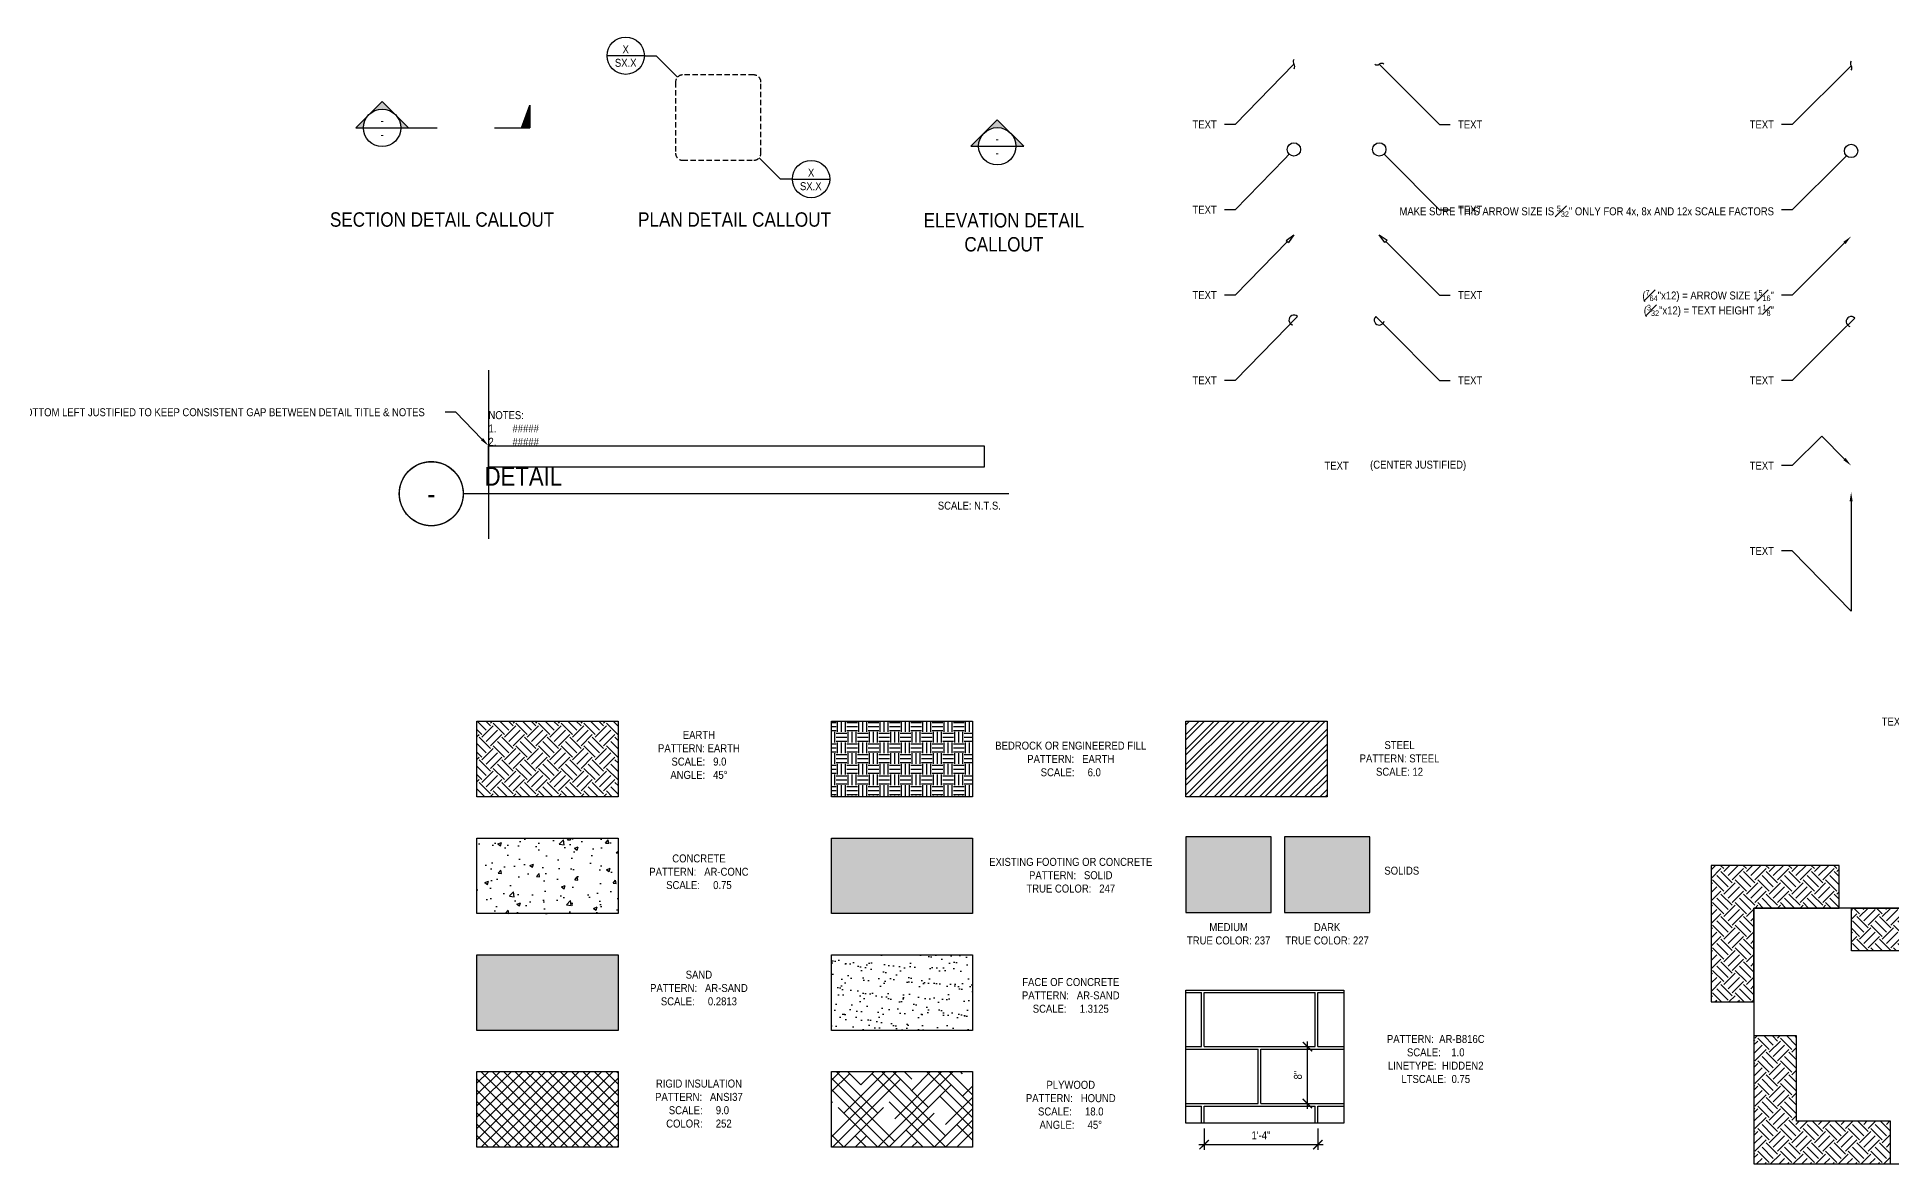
# Model space of a CAD drawing. Header units: inches. Extents: x -16404 to 14624, y -1591 to 16152.
# Drawn here: x 1267.5 to 1528.3, y -301.2 to -142.7 of the extents above; entities that cross this region are included whole.
import ezdxf
from ezdxf import colors
from ezdxf.entities.mleader import LeaderData, LeaderLine
from ezdxf.enums import TextEntityAlignment as Align
from ezdxf.math import Vec2, Vec3

# ---------------------------------------------------------------- set-up
doc = ezdxf.new("R2010")
doc.units = ezdxf.units.IN
doc.header["$LTSCALE"] = 24
doc.header["$MEASUREMENT"] = 0
doc.linetypes.add('HIDDEN2', pattern=[0.1875, 0.125, -0.0625])
doc.linetypes.add('PHANTOM2', pattern=[1.25, 0.625, -0.125, 0.125, -0.125, 0.125, -0.125])
doc.layers.get('0').update_dxf_attribs({"linetype": 'CONTINUOUS'})
doc.layers.get('DefPoints').update_dxf_attribs({"color": 251, "linetype": 'CONTINUOUS'})
doc.layers.add('DESIGNER COMMENTS', color=221, linetype='CONTINUOUS', plot=False)
doc.layers.add('S-ANNO-NONPLOT', color=253, linetype='CONTINUOUS', plot=False)
for name, color, linetype in [('S-ANNO-DIMS', 2, 'CONTINUOUS'), ('S-ANNO-NOTE', 4, 'CONTINUOUS'), ('S-ANNO-NOTE-EXIST', 251, 'CONTINUOUS'), ('S-DETL-SYMB', 4, 'CONTINUOUS'), ('S-DETL-SYMB @ 1', 4, 'CONTINUOUS'), ('S-FNDN-WALL', 4, 'CONTINUOUS')]:
    doc.layers.add(name, color=color, linetype=linetype)
for name, color, linetype, true_color, transparency in [('S-HATCH-SOIL', 7, 'CONTINUOUS', 0x8f8f8f, 0.8), ('S-POCHE-227', 7, 'CONTINUOUS', 0xe3e3e3, 0.8), ('S-POCHE-237', 7, 'CONTINUOUS', 0xededed, 0.8), ('S-POCHE-247', 7, 'CONTINUOUS', 0xf7f7f7, 0.8)]:
    doc.layers.add(name, color=color, linetype=linetype, true_color=true_color, transparency=transparency)
doc.layers.add('S-HATCH1', color=1, linetype='CONTINUOUS', transparency=0.5)
doc.layers.add('S-HATCH2', color=2, linetype='CONTINUOUS', transparency=0.5)
doc.styles.add('Arial', font='arial.ttf', dxfattribs={"width": 0.85})
doc.dimstyles.new('DIM-12_Se', dxfattribs={"dimscale": 12, "dimtxt": 0.09375, "dimasz": 0.109375, "dimexe": 0.0625, "dimexo": 0.0625, "dimgap": 0.0625, "dimtad": 1, "dimdec": 4, "dimzin": 11, "dimdsep": 46, "dimlunit": 4, "dimtxsty": 'Arial', "dimblk": 'ARCHTICK', "dimcen": 0.125, "dimdle": 0.0625, "dimclrd": 256, "dimclre": 256, "dimclrt": 4, "dimadec": 0, "dimazin": 0, "dimtfac": 0.75, "dimtdec": 4, "dimtmove": 0, "dimatfit": 3, "dimfxl": 1, "dimfrac": 1, "dimtolj": 1, "dimtzin": 0, "dimarcsym": 0})
pattern_1 = [(45, (-2338.0193, -1794.977), (2e-16, 3.1819805), [2.25, -2.25]), (45, (-2338.616, -1794.3803), (2e-16, 3.1819805), [2.25, -2.25]), (45, (-2339.2125, -1793.7837), (2e-16, 3.1819805), [2.25, -2.25]), (135, (-2339.2125, -1793.386), (-3.1819805, 7e-16), [2.25, -2.25]), (135, (-2338.616, -1792.7893), (-3.1819805, 7e-16), [2.25, -2.25]), (135, (-2338.0193, -1792.1927), (-3.1819805, 7e-16), [2.25, -2.25])]

# ---------------------------------------------------------------- blocks, each defined once
blk = doc.blocks.new('_Integral')
at = {"color": 0, "linetype": 'ByBlock', "lineweight": -2}
for centre, start, end in [((0.44, -0.09), 102, 168), ((-0.44, 0.09), 282, 348)]:
    blk.add_arc(centre, 0.454, start, end, dxfattribs=at)
blk = doc.blocks.new('_DotBlank')
at = {"color": 0, "lineweight": -2}
blk.add_line((-0.5, 0), (-1, 0), dxfattribs=at)
blk.add_circle((0, 0), 0.5, dxfattribs=at)
blk = doc.blocks.new('_ClosedBlank')
at = {"color": 0, "linetype": 'ByBlock', "lineweight": -2}
for p, q in [((-1, 0.17), (0, 0)), ((-1, 0.17), (-1, -0.17)), ((0, 0), (-1, -0.17))]:
    blk.add_line(p, q, dxfattribs=at)
blk = doc.blocks.new('ARROW-LOOP')
at = {"color": 0}
blk.add_lwpolyline([(-1.81, 0), (0.54, 0, 1.317177), (-0.46, -0.28)], format="xyb", dxfattribs=at)
blk = doc.blocks.new('*U676')
at = {"layer": 'S-DETL-SYMB'}
h = blk.add_hatch(color=4, dxfattribs=at)
edge = h.paths.add_edge_path()
edge.add_line((0.219, 0), (0.309, 0))
edge.add_line((0.309, 0), (0, 0.309))
edge.add_line((0, 0.309), (-0.309, 0))
edge.add_line((-0.309, 0), (-0.219, 0))
edge.add_arc((0, 0), 0.219, 0, 180, ccw=False)
blk.add_line((-0.219, 0), (0.219, 0), dxfattribs=at)
at = {"layer": 'S-DETL-SYMB', "color": 2, "linetype": 'PHANTOM2'}
for p, q in [((0.312, 0), (0.646, 0)), ((1.316, 0), (1.729, 0))]:
    blk.add_line(p, q, dxfattribs=at)
at = {"layer": 'S-DETL-SYMB'}
blk.add_lwpolyline([(0.219, 0), (0.309, 0), (0, 0.309), (-0.309, 0), (-0.219, 0, -1)], format="xyb", close=True, dxfattribs=at)
blk.add_lwpolyline([(1.633, 0), (1.729, 0.267), (1.729, 0)], close=True, dxfattribs=at)
blk.add_circle((0, 0), 0.219, dxfattribs=at)
blk.add_solid([(1.729, 0.267), (1.633, 0), (1.729, 0)], dxfattribs=at)
at = {"layer": 'S-DETL-SYMB', "style": 'Arial', "width": 0.85, "flags": 8}
blk.add_attdef('VIEWNUMBER', text='', height=0.0938, dxfattribs=at).set_placement((0, 0.011), align=Align.BOTTOM_CENTER)
blk.add_attdef('SHEETNUMBER', text='', height=0.0938, dxfattribs=at).set_placement((0, -0.032), align=Align.TOP_CENTER)
blk = doc.blocks.new('*U335')
at = {"const_width": 0.188}
for points in [[(-4.5, 0, -1), (4.5, 0, 3.732051)], [(-4.5, 0, 1), (4.5, 0, -3.732051)]]:
    blk.add_lwpolyline(points, format="xyb", dxfattribs=at)
blk.add_lwpolyline([(4.5, 0), (81.21, 0)], dxfattribs=at)
blk.add_circle((0, 0), 4.5)
at = {"style": 'Arial', "width": 0.85}
for tag, p in [('DWG_TITLE_1', (7.5, 6.19)), ('DWG_TITLE_2', (7.5, 2.44))]:
    blk.add_attdef(tag, text='', height=2.62, dxfattribs=at).set_placement(p, align=Align.MIDDLE_LEFT)
blk.add_attdef('#', text='', height=3, dxfattribs=at).set_placement((0, 0), align=Align.MIDDLE_CENTER)
blk.add_attdef('SCALE', text='', height=1.12, dxfattribs=at).set_placement((80.08, -1.12), align=Align.TOP_RIGHT)
blk = doc.blocks.new('_ARCHTICK')
at = {"color": 0, "linetype": 'ByBlock', "const_width": 0.15}
blk.add_lwpolyline([(-0.5, -0.5), (0.5, 0.5)], dxfattribs=at)
blk = doc.blocks.new('*D679')
at = {"layer": 'DefPoints', "color": 0, "transparency": 16777216}
for p in [(1431.55, -295.51), (1447.55, -295.51), (1447.55, -298.51)]:
    blk.add_point(p, dxfattribs=at)
at = {"layer": 'S-ANNO-DIMS', "lineweight": -2, "transparency": 16777216}
for p, q in [((1431.55, -296.26), (1431.55, -299.26)), ((1447.55, -296.26), (1447.55, -299.26)), ((1430.8, -298.51), (1448.3, -298.51))]:
    blk.add_line(p, q, dxfattribs=at)
at = {"layer": 'S-ANNO-DIMS', "lineweight": -2, "transparency": 16777216, "xscale": 1.3125, "yscale": 1.3125, "zscale": 1.3125, "rotation": 180}
blk.add_blockref('_ARCHTICK', (1431.55, -298.51), dxfattribs=at)
at = {"layer": 'S-ANNO-DIMS', "lineweight": -2, "transparency": 16777216, "xscale": 1.3125, "yscale": 1.3125, "zscale": 1.3125}
blk.add_blockref('_ARCHTICK', (1447.55, -298.51), dxfattribs=at)
at = {"layer": 'S-ANNO-DIMS', "color": 4, "transparency": 16777216, "insert": (1439.55, -297.2), "char_height": 1.125, "attachment_point": 5, "style": 'Arial'}
blk.add_mtext('\\A1;1\'-4"', dxfattribs=at)
blk = doc.blocks.new('*D680')
at = {"layer": 'DefPoints', "color": 0, "transparency": 16777216}
for p in [(1446.08, -284.73), (1446.08, -284.73), (1446.08, -292.73)]:
    blk.add_point(p, dxfattribs=at)
at = {"layer": 'S-ANNO-DIMS', "lineweight": -2, "transparency": 16777216}
blk.add_line((1446.08, -293.48), (1446.08, -283.98), dxfattribs=at)
at = {"layer": 'S-ANNO-DIMS', "lineweight": -2, "transparency": 16777216, "xscale": 1.3125, "yscale": 1.3125, "zscale": 1.3125}
for p, rotation in [((1446.08, -284.73), 90), ((1446.08, -292.73), 270)]:
    blk.add_blockref('_ARCHTICK', p, dxfattribs=dict(at, rotation=rotation))
at = {"layer": 'S-ANNO-DIMS', "color": 4, "transparency": 16777216, "insert": (1444.75, -288.73), "char_height": 1.125, "attachment_point": 5, "rotation": 90, "style": 'Arial'}
blk.add_mtext('\\A1;8"', dxfattribs=at)
blk = doc.blocks.new('*U673')
at = {"layer": 'S-DETL-SYMB', "linetype": 'ByBlock'}
blk.add_lwpolyline([(-24, 20), (-24, -20, 0.414214), (-20, -24), (20, -24, 0.414214), (24, -20), (24, 20, 0.414214), (20, 24), (-20, 24, 0.414214)], format="xyb", close=True, dxfattribs=at)
blk = doc.blocks.new('*U674')
at = {"layer": 'S-DETL-SYMB'}
blk.add_lwpolyline([(-18.7, 12), (-39.7, 12)], dxfattribs=at)
at = {"layer": 'S-DETL-SYMB', "color": 2}
blk.add_lwpolyline([(-18.7, 12), (-12, 12), (0, 0)], dxfattribs=at)
at = {"layer": 'S-DETL-SYMB'}
blk.add_circle((-29.2, 12), 10.5, dxfattribs=at)
at = {"layer": 'S-ANNO-NOTE', "style": 'Arial', "width": 0.85}
blk.add_attdef('DETAILNO.', text='', height=4.5, dxfattribs=at).set_placement((-29.2, 12), align=Align.BOTTOM_CENTER)
blk.add_attdef('SHEETNO.', text='', height=4.5, dxfattribs=at).set_placement((-29.2, 8), align=Align.MIDDLE_CENTER)
blk = doc.blocks.new('*U662')
at = {"layer": 'S-DETL-SYMB', "color": 2}
blk.add_lwpolyline([(18.7, -12), (12, -12), (0, 0)], dxfattribs=at)
at = {"layer": 'S-DETL-SYMB'}
blk.add_lwpolyline([(18.7, -12), (39.7, -12)], dxfattribs=at)
blk.add_circle((29.2, -12), 10.5, dxfattribs=at)
at = {"layer": 'S-ANNO-NOTE', "style": 'Arial', "width": 0.85}
blk.add_attdef('DETAILNO.', text='', height=4.5, dxfattribs=at).set_placement((29.2, -12), align=Align.BOTTOM_CENTER)
blk.add_attdef('SHEETNO.', text='', height=4.5, dxfattribs=at).set_placement((29, -16), align=Align.MIDDLE_CENTER)
blk = doc.blocks.new('*U650')
at = {"layer": 'S-DETL-SYMB'}
h = blk.add_hatch(color=4, dxfattribs=at)
edge = h.paths.add_edge_path()
edge.add_line((0.219, 0), (0.309, 0))
edge.add_line((0.309, 0), (0, 0.309))
edge.add_line((0, 0.309), (-0.309, 0))
edge.add_line((-0.309, 0), (-0.219, 0))
edge.add_arc((0, 0), 0.219, 0, 180, ccw=False)
blk.add_line((-0.219, 0), (0.219, 0), dxfattribs=at)
blk.add_lwpolyline([(0.219, 0), (0.309, 0), (0, 0.309), (-0.309, 0), (-0.219, 0, -1)], format="xyb", close=True, dxfattribs=at)
blk.add_circle((0, 0), 0.219, dxfattribs=at)
at = {"layer": 'S-DETL-SYMB', "style": 'Arial', "width": 0.85, "flags": 8}
blk.add_attdef('VIEWNUMBER', text='', height=0.0938, dxfattribs=at).set_placement((0, 0.011), align=Align.BOTTOM_CENTER)
blk.add_attdef('SHEETNUMBER', text='', height=0.0938, dxfattribs=at).set_placement((0, -0.032), align=Align.TOP_CENTER)

msp = doc.modelspace()

# ---------------------------------------------------------------- hatches: boundary and pattern name
at = {"layer": 'S-HATCH-SOIL'}
h = msp.add_hatch(dxfattribs=at)
h.set_pattern_fill('EARTH', color=256, scale=9, angle=45, style=0)
h.set_pattern_definition([(45, (-2267.5895, -1804.7435), (2e-16, 3.1819805), [2.25, -2.25]), (45, (-2268.186, -1804.147), (2e-16, 3.1819805), [2.25, -2.25]), (45, (-2268.7827, -1803.5503), (2e-16, 3.1819805), [2.25, -2.25]), (135, (-2268.7827, -1803.1526), (-3.1819805, 7e-16), [2.25, -2.25]), (135, (-2268.186, -1802.556), (-3.1819805, 7e-16), [2.25, -2.25]), (135, (-2267.5895, -1801.9593), (-3.1819805, 7e-16), [2.25, -2.25])])
h.paths.add_polyline_path([(1329.33017, -238.9415), (1349.16907, -238.9415), (1349.16907, -249.57314), (1329.33017, -249.57314)])
h = msp.add_hatch(dxfattribs=at)
h.set_pattern_fill('EARTH', color=256, scale=6, style=0)
h.set_pattern_definition([(0, (-2244.173, -1804.7435), (1.5, 1.5), [1.5, -1.5]), (0, (-2244.173, -1804.181), (1.5, 1.5), [1.5, -1.5]), (0, (-2244.173, -1803.6185), (1.5, 1.5), [1.5, -1.5]), (90, (-2243.9855, -1803.431), (-1.5, 1.5), [1.5, -1.5]), (90, (-2243.423, -1803.431), (-1.5, 1.5), [1.5, -1.5]), (90, (-2242.8605, -1803.431), (-1.5, 1.5), [1.5, -1.5])])
h.paths.add_polyline_path([(1379.16907, -238.9415), (1399.00797, -238.9415), (1399.00797, -249.57314), (1379.16907, -249.57314)])
h = msp.add_hatch(dxfattribs=at)
h.set_pattern_fill('EARTH', color=256, scale=9, angle=45, style=0)
h.set_pattern_definition(pattern_1)
h.paths.add_polyline_path([(1508.84688, -265.22518), (1520.84688, -265.22518), (1520.84688, -259.22518), (1502.84688, -259.22518), (1502.84688, -278.44052), (1508.84688, -278.44052)])
h = msp.add_hatch(dxfattribs=at)
h.set_pattern_fill('EARTH', color=256, scale=9, angle=45, style=0)
h.set_pattern_definition(pattern_1)
edge = h.paths.add_edge_path()
edge.add_line((1544.84688, -287.6905), (1538.84688, -287.6905))
edge.add_line((1538.84688, -287.6905), (1538.84688, -280.22518))
edge.add_arc((1529.84688, -280.22518), 9, 0, 90)
edge.add_line((1529.84688, -271.22518), (1522.56364, -271.22518))
edge.add_line((1522.56364, -271.22518), (1522.56364, -265.22518))
edge.add_line((1522.56364, -265.22518), (1544.84688, -265.22518))
edge.add_line((1544.84688, -265.22518), (1544.84688, -287.6905))
h = msp.add_hatch(dxfattribs=at)
h.set_pattern_fill('EARTH', color=256, scale=9, angle=45, style=0)
h.set_pattern_definition(pattern_1)
h.paths.add_polyline_path([(1514.84688, -295.22518), (1514.84688, -283.22518), (1508.84688, -283.22518), (1508.84688, -301.22518), (1528.06221, -301.22518), (1528.06221, -295.22518)])
at = {"layer": 'S-HATCH1'}
h = msp.add_hatch(dxfattribs=at)
h.set_pattern_fill('STEEL', color=256, scale=12, style=0)
h.set_pattern_definition([(45, (-2141.4892, -1788.3094), (-1.0606602, 1.0606602), []), (45, (-2141.4892, -1787.5594), (-1.0606602, 1.0606602), [])])
h.paths.add_polyline_path([(1429.00797, -238.9415), (1448.84688, -238.9415), (1448.84688, -249.57314), (1429.00797, -249.57314)])
at = {"layer": 'S-HATCH1', "linetype": 'HIDDEN2', "ltscale": 0.75}
h = msp.add_hatch(dxfattribs=at)
h.set_pattern_fill('AR-B816C', color=256, style=0)
h.set_pattern_definition([(0, (1431.548, -293.109), (8, 8), [15.625, -0.375]), (0, (1423.548, -292.734), (8, 8), [15.625, -0.375]), (90, (1431.548, -293.109), (-8, 8), [-8.375, 7.625]), (90, (1431.173, -293.109), (-8, 8), [-8.375, 7.625])])
h.paths.add_polyline_path([(1429.00797, -276.79151), (1451.201, -276.79151), (1451.201, -295.51137), (1429.00797, -295.51137)])
at = {"layer": 'S-HATCH1'}
h = msp.add_hatch(dxfattribs=at)
h.set_pattern_fill('ANSI37', color=252, scale=9, style=0)
h.set_pattern_definition([(45, (-2267.5895, -1788.2877), (-0.79549513, 0.79549513), []), (135, (-2267.5895, -1788.2877), (-0.79549513, -0.79549513), [])])
h.paths.add_polyline_path([(1329.33017, -288.22235), (1349.16907, -288.22235), (1349.16907, -298.85398), (1329.33017, -298.85398)])
h = msp.add_hatch(dxfattribs=at)
h.set_pattern_fill('HOUND', color=252, scale=18, angle=45, style=0)
h.set_pattern_definition([(45, (-2244.173, -1804.7435), (2.3864854, 3.97747564), [18, -9]), (135, (-2244.173, -1804.7435), (2.3864854, -3.97747564), [18, -9])])
h.paths.add_polyline_path([(1379.16907, -288.24405), (1399.00797, -288.24405), (1399.00797, -298.87568), (1379.16907, -298.87568)])
at = {"layer": 'S-HATCH2'}
h = msp.add_hatch(dxfattribs=at)
h.set_pattern_fill('AR-CONC', color=256, scale=0.75, style=0)
h.set_pattern_definition([(50, (-2267.5895, -1804.7435), (5.3794514, -0.470641), [0.5625, -6.1875]), (355, (-2267.5895, -1804.7435), (-1.040635, 5.641441), [0.45, -4.95]), (100.45144, (-2267.141, -1804.783), (4.3388164, 5.1708), [0.4780514, -5.258566]), (46.1842, (-2267.5895, -1803.2435), (8.00431, -1.241395), [0.84375, -9.28125]), (96.63564, (-2266.9224, -1803.347), (7.009965, 7.30589), [0.717078, -7.887853]), (351.18416, (-2267.5895, -1803.2435), (7.009965, 7.30589), [0.675, -7.425]), (21, (-2266.8395, -1803.6185), (4.476803, -3.0196417), [0.5625, -6.1875]), (326, (-2266.8395, -1803.6185), (1.824865, 5.438625), [0.45, -4.95]), (71.45144, (-2266.4664, -1803.87), (6.301668, 2.4189836), [0.4780514, -5.258566]), (37.5, (-2267.5895, -1804.7435), (0.0911989, 2.4967039), [0, -4.89, 0, -5.025, 0, -4.96875]), (7.5, (-2267.5895, -1804.7435), (1.9730215, 2.9580878), [0, -2.865, 0, -4.7775, 0, -1.89375]), (327.5, (-2269.262, -1804.7435), (4.0036683, -0.1691615), [0, -1.875, 0, -5.85, 0, -7.7625]), (317.5, (-2270.012, -1804.7435), (4.3738963, 0.7507874), [0, -2.4375, 0, -3.885, 0, -5.5125])])
h.paths.add_polyline_path([(1329.33017, -255.37568), (1349.16907, -255.37568), (1349.16907, -266.00732), (1329.33017, -266.00732)])
h = msp.add_hatch(dxfattribs=at)
h.set_pattern_fill('AR-SAND', color=256, scale=0.28125, angle=30, style=0)
h.set_pattern_definition([(67.5, (-2267.58947, -1804.74354), (-0.28630286, 0.46045734), [0, -0.4275, 0, -0.478125, 0, -0.45703125]), (37.5, (-2267.5895, -1804.74354), (0.03419959, 0.93626396), [0, -0.230625, 0, -0.3853125, 0, -0.14765625]), (357.5, (-2267.88906, -1804.9165), (0.75771462, 0.439304573), [0, -0.140625, 0, -0.50625, 0, -0.6609375]), (347.5, (-2267.88906, -1804.9165), (0.60877806, 0.63651168), [0, -0.0703125, 0, -0.331875, 0, -0.3796875])])
h.paths.add_polyline_path([(1329.33017, -271.80986), (1349.16907, -271.80986), (1349.16907, -282.4415), (1329.33017, -282.4415)])
h = msp.add_hatch(dxfattribs=at)
h.set_pattern_fill('AR-SAND', color=256, scale=1.3125, angle=30, style=0)
h.set_pattern_definition([(67.5, (-2244.173, -1804.7435), (-1.33608, 2.1488009), [0, -1.995, 0, -2.23125, 0, -2.1328125]), (37.5, (-2244.173, -1804.7435), (0.159598, 4.3692318), [0, -1.07625, 0, -1.798125, 0, -0.6890625]), (357.5, (-2245.5711, -1805.5507), (3.5360016, 2.050088), [0, -0.65625, 0, -2.3625, 0, -3.084375]), (347.5, (-2245.571, -1805.5507), (2.8409643, 2.9703878), [0, -0.328125, 0, -1.54875, 0, -1.771875])])
h.paths.add_polyline_path([(1379.16907, -271.80986), (1399.00797, -271.80986), (1399.00797, -282.4415), (1379.16907, -282.4415)])
at = {"layer": 'S-POCHE-227'}
h = msp.add_hatch(color=256, dxfattribs=at)
h.dxf.hatch_style = 1
h.paths.add_polyline_path([(1442.84688, -265.85212), (1454.84688, -265.85212), (1454.84688, -255.22049), (1442.84688, -255.22049)])
at = {"layer": 'S-POCHE-237'}
h = msp.add_hatch(color=256, dxfattribs=at)
h.dxf.hatch_style = 1
h.paths.add_polyline_path([(1429.00797, -255.22049), (1429.00797, -265.85212), (1441.00797, -265.85212), (1441.00797, -255.22049)])
at = {"layer": 'S-POCHE-247'}
h = msp.add_hatch(color=256, dxfattribs=at)
h.dxf.hatch_style = 1
h.paths.add_polyline_path([(1379.16907, -255.37568), (1399.00797, -255.37568), (1399.00797, -266.00732), (1379.16907, -266.00732)])

# ---------------------------------------------------------------- linework, layer by layer
at = {"layer": 'DESIGNER COMMENTS'}
msp.add_line((1330.95113, -189.53047), (1330.95113, -213.3006), dxfattribs=at)
msp.add_lwpolyline([(1330.95113, -200.19208), (1400.66023, -200.19208), (1400.66023, -203.19208), (1330.95113, -203.19208)], close=True, dxfattribs=at)
at = {"layer": 'S-ANNO-NONPLOT', "linetype": 'ByBlock'}
msp.add_line((1522.56364, -265.22518), (1544.84688, -265.22518), dxfattribs=at)
for points in [[(1329.33017, -238.9415), (1349.16907, -238.9415), (1349.16907, -249.57314), (1329.33017, -249.57314)], [(1379.16907, -238.9415), (1399.00797, -238.9415), (1399.00797, -249.57314), (1379.16907, -249.57314)], [(1429.00797, -238.9415), (1448.84688, -238.9415), (1448.84688, -249.57314), (1429.00797, -249.57314)], [(1329.33017, -255.37568), (1349.16907, -255.37568), (1349.16907, -266.00732), (1329.33017, -266.00732)], [(1379.16907, -255.37568), (1399.00797, -255.37568), (1399.00797, -266.00732), (1379.16907, -266.00732)], [(1429.00797, -255.22049), (1429.00797, -265.85212), (1441.00797, -265.85212), (1441.00797, -255.22049), (1429.00797, -255.22049)], [(1442.84688, -265.85212), (1454.84688, -265.85212), (1454.84688, -255.22049), (1442.84688, -255.22049), (1442.84688, -265.85212)], [(1329.33017, -271.80986), (1349.16907, -271.80986), (1349.16907, -282.4415), (1329.33017, -282.4415)], [(1379.16907, -271.80986), (1399.00797, -271.80986), (1399.00797, -282.4415), (1379.16907, -282.4415)], [(1429.00797, -276.79151), (1451.201, -276.79151), (1451.201, -295.51137), (1429.00797, -295.51137)], [(1329.33017, -288.22235), (1349.16907, -288.22235), (1349.16907, -298.85398), (1329.33017, -298.85398)], [(1379.16907, -288.24405), (1399.00797, -288.24405), (1399.00797, -298.87568), (1379.16907, -298.87568)]]:
    msp.add_lwpolyline(points, close=True, dxfattribs=at)
for points in [[(1508.84688, -265.22518), (1520.84688, -265.22518), (1520.84688, -259.22518), (1502.84688, -259.22518), (1502.84688, -278.44052), (1508.84688, -278.44052), (1508.84688, -265.22518)], [(1514.84688, -295.22518), (1514.84688, -283.22518), (1508.84688, -283.22518), (1508.84688, -301.22518), (1528.06221, -301.22518), (1528.06221, -295.22518), (1514.84688, -295.22518)]]:
    msp.add_lwpolyline(points, dxfattribs=at)
msp.add_lwpolyline([(1544.84688, -287.6905), (1538.84688, -287.6905), (1538.84688, -280.22518, 0.414213562), (1529.84688, -271.22518), (1522.56364, -271.22518), (1522.56364, -265.22518), (1544.84688, -265.22518), (1544.84688, -287.6905)], format="xyb", dxfattribs=at)
at = {"layer": 'S-FNDN-WALL', "linetype": 'Continuous'}
msp.add_lwpolyline([(1508.84688, -265.22518), (1508.84688, -301.22518), (1544.84688, -301.22518), (1544.84688, -265.22518)], close=True, dxfattribs=at)

# ---------------------------------------------------------------- block references
at = {"layer": 'S-ANNO-NOTE'}
msp.add_blockref('*U335', (1322.91137, -206.9277), dxfattribs=at).add_auto_attribs({'#': '-', 'DWG_TITLE_2': 'DETAIL', 'SCALE': 'SCALE: N.T.S.'})
at = {"layer": 'S-DETL-SYMB', "xscale": 0.25, "yscale": 0.25, "zscale": 0.25}
for name, p in [('*U674', (1357.54279, -148.30889)), ('*U662', (1369.01094, -159.66469))]:
    msp.add_blockref(name, p, dxfattribs=at).add_auto_attribs({'DETAILNO.': 'X', 'SHEETNO.': 'SX.X'})
at = {"layer": 'S-DETL-SYMB', "linetype": 'HIDDEN2', "xscale": 0.25, "yscale": 0.25, "zscale": 0.25}
msp.add_blockref('*U673', (1363.24989, -154.01599), dxfattribs=at)
at = {"layer": 'S-DETL-SYMB @ 1', "xscale": 12, "yscale": 12, "zscale": 12}
for name, p in [('*U676', (1315.99884, -155.46068)), ('*U650', (1402.48459, -158.04221))]:
    msp.add_blockref(name, p, dxfattribs=at).add_auto_attribs({'VIEWNUMBER': '-', 'SHEETNUMBER': '-'})

# ---------------------------------------------------------------- texts
at = {"layer": 'S-ANNO-NOTE', "color": 191, "char_height": 2.025, "attachment_point": 8, "style": 'Arial'}
for s, insert in [('SECTION DETAIL CALLOUT', (1324.42575, -169.3965)), ('PLAN DETAIL CALLOUT', (1365.54101, -169.3965))]:
    msp.add_mtext(s, dxfattribs=dict(at, insert=insert))
at = {"layer": 'S-ANNO-NOTE', "color": 191, "style": 'Arial'}
for s, insert, char_height, width, attachment_point in [('ELEVATION DETAIL CALLOUT', (1403.40245, -172.88153), 2.025, 23.0500989, 8), ('(CENTER JUSTIFIED)', (1454.8943, -203.01242), 1.125, 15.7211457, 4)]:
    msp.add_mtext(s, dxfattribs=dict(at, insert=insert, char_height=char_height, width=width, attachment_point=attachment_point))
at = {"layer": 'S-ANNO-NOTE', "char_height": 1.125, "style": 'Arial'}
for s, insert, width, attachment_point in [('NOTES:\\P\\pi-3.375,l3.375,t3.375;1.^I#####\\P2.^I#####', (1330.95113, -200.19208), 68.9394393, 7), ('TEXT', (1528.52232, -238.98563), 8.9172865, 5), ('EARTH\\PPATTERN: EARTH\\PSCALE:   9.0\\PANGLE:   45%%D', (1360.53674, -243.69041), 29.4226747, 5), ('BEDROCK OR ENGINEERED FILL\\PPATTERN:   EARTH \\PSCALE:     6.0', (1412.81329, -244.25732), 29.4226747, 5), ('STEEL\\PPATTERN:^ISTEEL \\PSCALE:^I12', (1459.03105, -244.17972), 29.4226747, 5), ('CONCRETE\\PPATTERN:   AR-CONC \\PSCALE:     0.75', (1360.53674, -260.12459), 29.4226747, 5), ('EXISTING FOOTING OR CONCRETE\\PPATTERN:   SOLID\\PTRUE COLOR:   247', (1412.81329, -260.6139), 29.4226747, 5), ('SOLIDS', (1459.34688, -259.96939), 29.4226747, 5), ('MEDIUM \\PTRUE COLOR: 237', (1435.00797, -268.85212), 29.4226747, 5), ('DARK\\PTRUE COLOR: 227', (1448.84688, -268.85212), 29.4226747, 5), ('SAND\\PPATTERN:   AR-SAND \\PSCALE:     0.2813', (1360.53674, -276.48117), 29.4226747, 5), ('FACE OF CONCRETE\\PPATTERN:   AR-SAND \\PSCALE:     1.3125', (1412.81329, -277.51985), 29.4226747, 5), ('PATTERN:  AR-B816C\\PSCALE:    1.0\\PLINETYPE:  HIDDEN2\\PLTSCALE:  0.75', (1464.12638, -286.46768), 29.4226747, 5), ('RIGID INSULATION\\PPATTERN:   ANSI37 \\PSCALE:     9.0\\PCOLOR:     252', (1360.53674, -292.73846), 29.4226747, 5), ('PLYWOOD\\PPATTERN:   HOUND \\PSCALE:     18.0\\PANGLE:     45%%D', (1412.81329, -292.91535), 29.4226747, 5)]:
    msp.add_mtext(s, dxfattribs=dict(at, insert=insert, width=width, attachment_point=attachment_point))
at = {"layer": 'S-ANNO-NOTE-EXIST', "insert": (1450.18658, -202.98563), "char_height": 1.125, "width": 8.9172865, "attachment_point": 5, "style": 'Arial'}
msp.add_mtext('TEXT', dxfattribs=at)

# ---------------------------------------------------------------- dimensions: what is measured, and where the dimension line sits
at = {"layer": 'S-ANNO-DIMS'}
for base, p1, p2, angle, picture, middle in [((1446.07725, -284.73373), (1446.07725, -292.73373), (1446.07725, -284.73373), 270, '*D680', (1444.75285, -288.73373)), ((1447.54836, -298.51137), (1431.54836, -295.51137), (1447.54836, -295.51137), 180, '*D679', (1439.54836, -297.19657))]:
    dim = msp.add_linear_dim(base=base, p1=p1, p2=p2, angle=angle, dimstyle='DIM-12_Se', dxfattribs=at)
    dim.commit()
    dim.dimension.update_dxf_attribs({"geometry": picture, "text_midpoint": middle})

# ---------------------------------------------------------------- leaders
at = {"layer": 'DESIGNER COMMENTS'}
ml = msp.add_multileader_mtext('Standard', dxfattribs=at)
ml.set_content('\\A1;{\\C256;TEXT IS BOTTOM LEFT JUSTIFIED TO KEEP CONSISTENT GAP BETWEEN DETAIL TITLE & NOTES}', color=4, style='Arial')
ml.set_leader_properties(color=256)
ml.build(insert=Vec2(0, 0))
ml.multileader.update_dxf_attribs({"dogleg_length": 0.36, "arrow_head_size": 1.3125, "scale": 12})
ctx = ml.context
ctx.base_point, ctx.scale, ctx.char_height, ctx.arrow_head_size, ctx.landing_gap_size, ctx.plane_origin = Vec3(1300.91604, -195.48179), 12, 1.125, 1.3125, 1.08, Vec3(1362.10644, 78.40238)
ctx.text_align_type = 2
notes = []
notes.append((ctx, [(0, (1, 1, 0), (1326.36823, -195.48179), (-1, 0), 1.5, [(0, [(1330.95113, -200.19208)], 0, [])])]))
ctx.mtext.insert, ctx.mtext.width, ctx.mtext.defined_height, ctx.mtext.alignment, ctx.mtext.flow_direction = Vec3(1321.99293, -194.90624), 23.8462861, 6.3354, 3, 5
at = {"layer": 'S-ANNO-NOTE'}
ml = msp.add_multileader_mtext('Standard', dxfattribs=at)
ml.set_content('TEXT', color=4, style='Arial')
ml.set_leader_properties(color=2)
ml.set_arrow_properties(name='INTEGRAL')
ml.build(insert=Vec2(0, 0))
ml.multileader.update_dxf_attribs({"dogleg_length": 0.36, "arrow_head_size": 1.3125, "scale": 12})
ctx = ml.context
ctx.base_point, ctx.scale, ctx.char_height, ctx.arrow_head_size, ctx.landing_gap_size, ctx.plane_origin = Vec3(1507.23508, -154.98563), 12, 1.125, 1.3125, 1.08, Vec3(1559.11942, 143.3492)
ctx.text_align_type = 2
notes.append((ctx, [(0, (1, 1, 0), (1514.25108, -154.98563), (-1, 0), 1.5, [(0, [(1522.52232, -146.71439)], 0, [])])]))
ctx.mtext.insert, ctx.mtext.width, ctx.mtext.alignment, ctx.mtext.flow_direction = Vec3(1511.67108, -154.42313), 20, 3, 5
ml = msp.add_multileader_mtext('Standard', dxfattribs=at)
ml.set_content('\\A1;{\\C4;MAKE SURE THIS ARROW SIZE IS \\H0.7x;\\S5#32;\\H1.4286x;" ONLY FOR 4x, 8x AND 12x SCALE FACTORS}', color=4, style='Arial')
ml.set_leader_properties(color=2)
ml.set_arrow_properties(name='DOTBLANK')
ml.build(insert=Vec2(0, 0))
ml.multileader.update_dxf_attribs({"dogleg_length": 0.36, "arrow_head_size": 1.875, "scale": 12})
ctx = ml.context
ctx.base_point, ctx.scale, ctx.char_height, ctx.arrow_head_size, ctx.landing_gap_size, ctx.plane_origin = Vec3(1490.64747, -166.98563), 12, 1.125, 1.875, 1.08, Vec3(1557.82168, 131.3492)
ctx.text_align_type = 2
notes.append((ctx, [(0, (1, 1, 0), (1514.25108, -166.98563), (-1, 0), 1.5, [(0, [(1522.52232, -158.71439)], 0, [])])]))
ctx.mtext.insert, ctx.mtext.width, ctx.mtext.defined_height, ctx.mtext.alignment, ctx.mtext.flow_direction = Vec3(1511.67108, -166.41353), 20, 3.77427, 3, 5
ml = msp.add_multileader_mtext('Standard', dxfattribs=at)
ml.set_content('\\A1;{\\C4;(\\H0.7x;\\S7#64;\\H1.4286x;"x12) = ARROW SIZE 1\\H0.7x;\\S5#16;\\H1.4286x;"\\P(\\H0.7x;\\S3#32;\\H1.4286x;"x12) = TEXT HEIGHT 1\\H0.7x;\\S1#8;\\H1.4286x;"}', color=4, style='Arial')
ml.set_leader_properties(color=2)
ml.build(insert=Vec2(0, 0))
ml.multileader.update_dxf_attribs({"dogleg_length": 0.36, "arrow_head_size": 1.3125, "scale": 12})
ctx = ml.context
ctx.base_point, ctx.scale, ctx.char_height, ctx.arrow_head_size, ctx.landing_gap_size, ctx.plane_origin = Vec3(1492.29816, -178.98563), 12, 1.125, 1.3125, 1.08, Vec3(1559.11942, 119.3492)
ctx.text_align_type = 2
notes.append((ctx, [(0, (1, 1, 0), (1514.25108, -178.98563), (-1, 0), 1.5, [(0, [(1522.52232, -170.71439)], 0, [])])]))
ctx.mtext.insert, ctx.mtext.width, ctx.mtext.alignment, ctx.mtext.flow_direction = Vec3(1511.67108, -178.25774), 20, 3, 5
ml = msp.add_multileader_mtext('Standard', dxfattribs=at)
ml.set_content('TEXT', color=4, style='Arial')
ml.set_leader_properties(color=2)
ml.set_arrow_properties(name='ARROW-LOOP')
ml.build(insert=Vec2(0, 0))
ml.multileader.update_dxf_attribs({"dogleg_length": 0.36, "arrow_head_size": 1.3125, "scale": 12})
ctx = ml.context
ctx.base_point, ctx.scale, ctx.char_height, ctx.arrow_head_size, ctx.landing_gap_size, ctx.plane_origin = Vec3(1507.23508, -190.98563), 12, 1.125, 1.3125, 1.08, Vec3(1559.11942, 107.3492)
ctx.text_align_type = 2
notes.append((ctx, [(0, (1, 1, 0), (1514.25108, -190.98563), (-1, 0), 1.5, [(0, [(1522.52232, -182.71439)], 0, [])])]))
ctx.mtext.insert, ctx.mtext.width, ctx.mtext.alignment, ctx.mtext.flow_direction = Vec3(1511.67108, -190.42313), 20, 3, 5
ml = msp.add_multileader_mtext('Standard', dxfattribs=at)
ml.set_content('TEXT', color=4, style='Arial')
ml.set_leader_properties(color=2)
ml.build(insert=Vec2(0, 0))
ml.multileader.update_dxf_attribs({"dogleg_length": 21.88349, "arrow_head_size": 1.3125, "scale": 12})
ctx = ml.context
ctx.base_point, ctx.scale, ctx.char_height, ctx.arrow_head_size, ctx.landing_gap_size, ctx.plane_origin = Vec3(1507.23508, -202.98563), 12, 1.125, 1.3125, 1.08, Vec3(1569.92804, 237.07542)
ctx.text_align_type = 2
notes.append((ctx, [(0, (1, 1, 0), (1514.25108, -202.98563), (-1, 0), 1.5, [(0, [(1522.52232, -202.98563), (1518.3867, -198.85001)], 0, [])])]))
ctx.mtext.insert, ctx.mtext.width, ctx.mtext.alignment, ctx.mtext.flow_direction = Vec3(1511.67108, -202.42313), 20, 3, 5
ml = msp.add_multileader_mtext('Standard', dxfattribs=at)
ml.set_content('TEXT', color=4, style='Arial')
ml.set_leader_properties(color=2)
ml.build(insert=Vec2(0, 0))
ml.multileader.update_dxf_attribs({"dogleg_length": 0.36, "arrow_head_size": 1.3125, "scale": 12})
ctx = ml.context
ctx.base_point, ctx.scale, ctx.char_height, ctx.arrow_head_size, ctx.landing_gap_size, ctx.plane_origin = Vec3(1507.23508, -214.98563), 12, 1.125, 1.3125, 1.08, Vec3(1559.11942, 83.3492)
ctx.text_align_type = 2
notes.append((ctx, [(0, (1, 1, 0), (1514.25108, -214.98563), (-1, 0), 1.5, [(1, [(1522.52232, -206.71439), (1522.52232, -223.47091)], 0, [])])]))
ctx.mtext.insert, ctx.mtext.width, ctx.mtext.alignment, ctx.mtext.flow_direction = Vec3(1511.67108, -214.42313), 20, 3, 5
at = {"layer": 'S-ANNO-NOTE-EXIST'}
ml = msp.add_multileader_mtext('Standard', dxfattribs=at)
ml.set_content('{\\C256;TEXT}', color=4, style='Arial')
ml.set_leader_properties(color=256)
ml.set_arrow_properties(name='INTEGRAL')
ml.build(insert=Vec2(0, 0))
ml.multileader.update_dxf_attribs({"dogleg_length": 0.36, "arrow_head_size": 1.3125, "scale": 12})
ctx = ml.context
ctx.base_point, ctx.scale, ctx.char_height, ctx.arrow_head_size, ctx.landing_gap_size, ctx.plane_origin = Vec3(1428.89934, -154.98563), 12, 1.125, 1.3125, 1.08, Vec3(1479.40809, 143.3492)
ctx.text_align_type = 2
notes.append((ctx, [(0, (1, 1, 0), (1435.91535, -154.98563), (-1, 0), 1.5, [(0, [(1444.18658, -146.50034)], 0, [])])]))
ctx.mtext.insert, ctx.mtext.width, ctx.mtext.alignment, ctx.mtext.flow_direction = Vec3(1433.33535, -154.42313), 24, 3, 5
ml = msp.add_multileader_mtext('Standard', dxfattribs=at)
ml.set_content('{\\C256;TEXT}', color=4, style='Arial')
ml.set_leader_properties(color=256)
ml.set_arrow_properties(name='INTEGRAL')
ml.build(insert=Vec2(0, 0))
ml.multileader.update_dxf_attribs({"dogleg_length": 0.36, "arrow_head_size": 1.3125, "scale": 12})
ctx = ml.context
ctx.base_point, ctx.scale, ctx.char_height, ctx.arrow_head_size, ctx.landing_gap_size, ctx.plane_origin = Vec3(1466.17187, -154.98563), 12, 1.125, 1.3125, 1.08, Vec3(1419.58949, 143.3492)
notes.append((ctx, [(0, (1, 1, 0), (1464.67187, -154.98563), (1, 0), 1.5, [(0, [(1456.18658, -146.50034)], 0, [])])]))
ctx.mtext.insert, ctx.mtext.width, ctx.mtext.flow_direction = Vec3(1467.25187, -154.42313), 24, 5
ml = msp.add_multileader_mtext('Standard', dxfattribs=at)
ml.set_content('{\\C256;TEXT}', color=4, style='Arial')
ml.set_leader_properties(color=256)
ml.set_arrow_properties(name='DOTBLANK')
ml.build(insert=Vec2(0, 0))
ml.multileader.update_dxf_attribs({"dogleg_length": 0.36, "arrow_head_size": 1.875, "scale": 12})
ctx = ml.context
ctx.base_point, ctx.scale, ctx.char_height, ctx.arrow_head_size, ctx.landing_gap_size, ctx.plane_origin = Vec3(1428.89934, -166.98563), 12, 1.125, 1.875, 1.08, Vec3(1479.40809, 131.3492)
ctx.text_align_type = 2
notes.append((ctx, [(0, (1, 1, 0), (1435.91535, -166.98563), (-1, 0), 1.5, [(0, [(1444.18658, -158.50034)], 0, [])])]))
ctx.mtext.insert, ctx.mtext.width, ctx.mtext.alignment, ctx.mtext.flow_direction = Vec3(1433.33535, -166.42313), 24, 3, 5
ml = msp.add_multileader_mtext('Standard', dxfattribs=at)
ml.set_content('{\\C256;TEXT}', color=4, style='Arial')
ml.set_leader_properties(color=256)
ml.set_arrow_properties(name='DOTBLANK')
ml.build(insert=Vec2(0, 0))
ml.multileader.update_dxf_attribs({"dogleg_length": 0.36, "arrow_head_size": 1.875, "scale": 12})
ctx = ml.context
ctx.base_point, ctx.scale, ctx.char_height, ctx.arrow_head_size, ctx.landing_gap_size, ctx.plane_origin = Vec3(1466.17187, -166.98563), 12, 1.125, 1.875, 1.08, Vec3(1419.58949, 131.3492)
notes.append((ctx, [(0, (1, 1, 0), (1464.67187, -166.98563), (1, 0), 1.5, [(0, [(1456.18658, -158.50034)], 0, [])])]))
ctx.mtext.insert, ctx.mtext.width, ctx.mtext.flow_direction = Vec3(1467.25187, -166.42313), 24, 5
ml = msp.add_multileader_mtext('Standard', dxfattribs=at)
ml.set_content('{\\C256;TEXT}', color=4, style='Arial')
ml.set_leader_properties(color=256)
ml.set_arrow_properties(name='CLOSEDBLANK')
ml.build(insert=Vec2(0, 0))
ml.multileader.update_dxf_attribs({"dogleg_length": 0.36, "arrow_head_size": 1.3125, "scale": 12})
ctx = ml.context
ctx.base_point, ctx.scale, ctx.char_height, ctx.arrow_head_size, ctx.landing_gap_size, ctx.plane_origin = Vec3(1428.89934, -178.98563), 12, 1.125, 1.3125, 1.08, Vec3(1479.40809, 119.3492)
ctx.text_align_type = 2
notes.append((ctx, [(0, (1, 1, 0), (1435.91535, -178.98563), (-1, 0), 1.5, [(0, [(1444.18658, -170.50034)], 0, [])])]))
ctx.mtext.insert, ctx.mtext.width, ctx.mtext.alignment, ctx.mtext.flow_direction = Vec3(1433.33535, -178.42313), 24, 3, 5
ml = msp.add_multileader_mtext('Standard', dxfattribs=at)
ml.set_content('{\\C256;TEXT}', color=4, style='Arial')
ml.set_leader_properties(color=256)
ml.set_arrow_properties(name='CLOSEDBLANK')
ml.build(insert=Vec2(0, 0))
ml.multileader.update_dxf_attribs({"dogleg_length": 0.36, "arrow_head_size": 1.3125, "scale": 12})
ctx = ml.context
ctx.base_point, ctx.scale, ctx.char_height, ctx.arrow_head_size, ctx.landing_gap_size, ctx.plane_origin = Vec3(1466.17187, -178.98563), 12, 1.125, 1.3125, 1.08, Vec3(1419.58949, 119.3492)
notes.append((ctx, [(0, (1, 1, 0), (1464.67187, -178.98563), (1, 0), 1.5, [(0, [(1456.18658, -170.50034)], 0, [])])]))
ctx.mtext.insert, ctx.mtext.width, ctx.mtext.flow_direction = Vec3(1467.25187, -178.42313), 24, 5
ml = msp.add_multileader_mtext('Standard', dxfattribs=at)
ml.set_content('{\\C256;TEXT}', color=4, style='Arial')
ml.set_leader_properties(color=256)
ml.set_arrow_properties(name='ARROW-LOOP')
ml.build(insert=Vec2(0, 0))
ml.multileader.update_dxf_attribs({"dogleg_length": 0.36, "arrow_head_size": 1.3125, "scale": 12})
ctx = ml.context
ctx.base_point, ctx.scale, ctx.char_height, ctx.arrow_head_size, ctx.landing_gap_size, ctx.plane_origin = Vec3(1428.89934, -190.98563), 12, 1.125, 1.3125, 1.08, Vec3(1479.40809, 107.3492)
ctx.text_align_type = 2
notes.append((ctx, [(0, (1, 1, 0), (1435.91535, -190.98563), (-1, 0), 1.5, [(0, [(1444.18658, -182.50034)], 0, [])])]))
ctx.mtext.insert, ctx.mtext.width, ctx.mtext.alignment, ctx.mtext.flow_direction = Vec3(1433.33535, -190.42313), 24, 3, 5
ml = msp.add_multileader_mtext('Standard', dxfattribs=at)
ml.set_content('{\\C256;TEXT}', color=4, style='Arial')
ml.set_leader_properties(color=256)
ml.set_arrow_properties(name='ARROW-LOOP')
ml.build(insert=Vec2(0, 0))
ml.multileader.update_dxf_attribs({"dogleg_length": 0.36, "arrow_head_size": 1.3125, "scale": 12})
ctx = ml.context
ctx.base_point, ctx.scale, ctx.char_height, ctx.arrow_head_size, ctx.landing_gap_size, ctx.plane_origin = Vec3(1466.17187, -190.98563), 12, 1.125, 1.3125, 1.08, Vec3(1419.58949, 107.3492)
notes.append((ctx, [(0, (1, 1, 0), (1464.67187, -190.98563), (1, 0), 1.5, [(0, [(1456.18658, -182.50034)], 0, [])])]))
ctx.mtext.insert, ctx.mtext.width, ctx.mtext.flow_direction = Vec3(1467.25187, -190.42313), 24, 5
for ctx, leaders in notes:
    for number, flags, end, landing, length, lines in leaders:
        leader = LeaderData()
        leader.index, (leader.has_last_leader_line, leader.has_dogleg_vector, leader.attachment_direction) = number, flags
        leader.last_leader_point, leader.dogleg_vector, leader.dogleg_length = Vec3(end), Vec3(landing), length
        for number, points, colour, breaks in lines:
            line = LeaderLine()
            line.index, line.vertices, line.color, line.breaks = number, Vec3.list(points), colors.encode_raw_color(colour), breaks
            leader.lines.append(line)
        ctx.leaders.append(leader)

doc.saveas('drawing.dxf')
